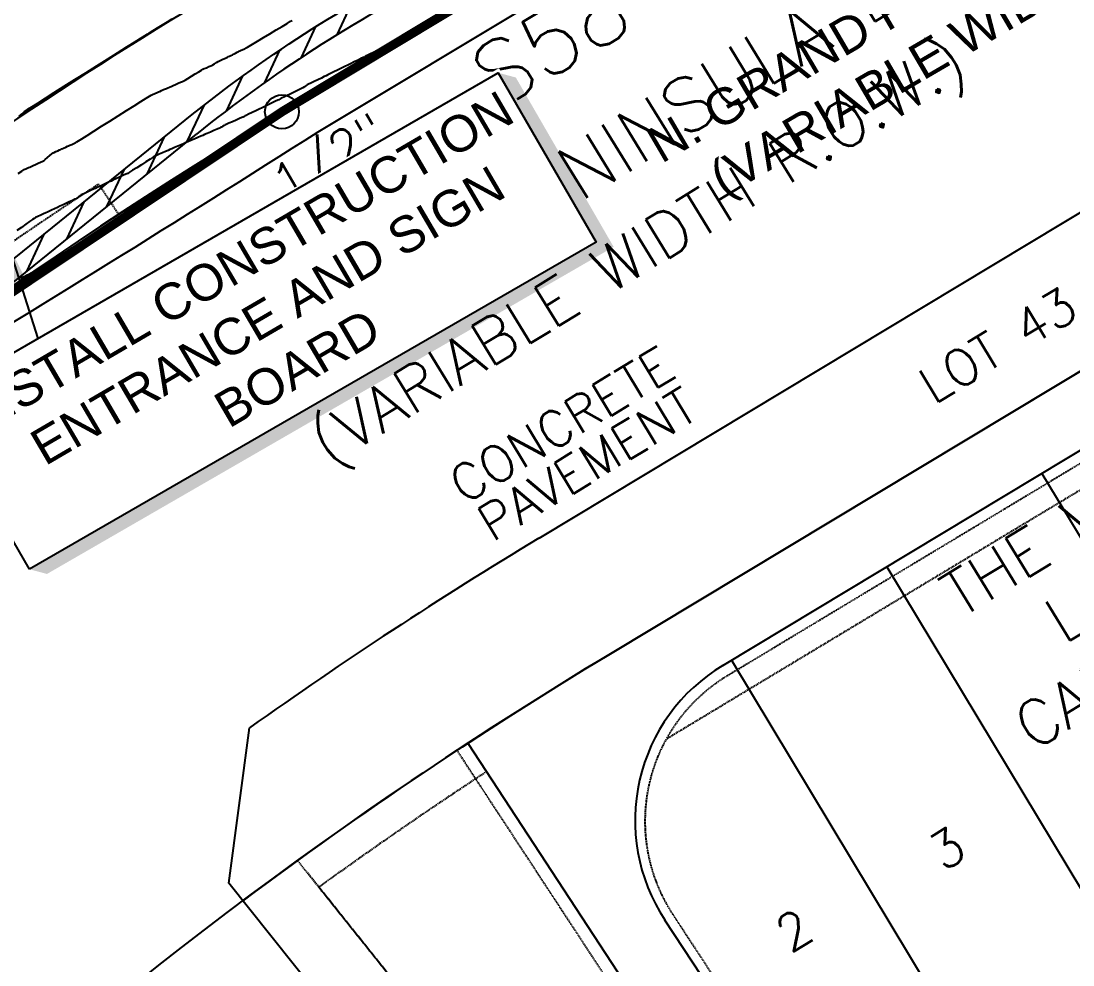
# Model space of a CAD drawing. Header units: feet. Extents: x 23 to 2149517, y -26 to 355304.
# Drawn here: x 2137728.4 to 2137960.7, y 340239.2 to 340447.8 of the extents above; entities that cross this region are included whole.
import ezdxf
from ezdxf.enums import TextEntityAlignment as Align

# ---------------------------------------------------------------- set-up
doc = ezdxf.new("R2010")
doc.units = ezdxf.units.FT
doc.header["$MEASUREMENT"] = 0
for name, pattern in [('xhpc023-pt$0$HIDDEN2', [0.1875, 0.125, -0.0625]), ('xhpc023-pt$0$xHPC007pt_PHASE1A$0$DASHED2', [0.375, 0.25, -0.125]), ('xhpc023-pt$0$xHPC007pt_PHASE1A$0$HIDDEN', [0.375, 0.25, -0.125]), ('xhpc023-pt$0$xHPC007pt_PHASE1A$0$HIDDEN4', [0.0938, 0.0625, -0.0313])]:
    doc.linetypes.add(name, pattern=pattern)
for name, color, linetype in [('A-EC-CURLEX-MATTING', 6, 'Continuous'), ('A-EC-SILT-FENCE', 4, 'SILT_FENCE'), ('A-EC-TEXT2', 4, 'Continuous'), ('A-EC-TXT', 7, 'Continuous'), ('C-TOPO-MAJR-N', 7, 'Continuous'), ('C-TOPO-MINR-N', 2, 'Continuous'), ('xhpc023-pav$0$A-SW-N', 6, 'Continuous'), ('xhpc023-pt$0$C-CURB-E', 2, 'Continuous'), ('xhpc023-pt$0$V-ESMT-VISBILITY-TXT', 2, 'Continuous'), ('xhpc023-pt$0$V-ESMT-VISIBILITY', 7, 'xhpc023-pt$0$HIDDEN2'), ('xhpc023-pt$0$V-PROP-ADJN-TEXT', 2, 'Continuous'), ('xhpc023-pt$0$V-PROP-CORN-N', 2, 'Continuous'), ('xhpc023-pt$0$V-PROP-CORN-TEXT', 2, 'Continuous'), ('xhpc023-pt$0$V-PROP-DIMS', 4, 'Continuous'), ('xhpc023-pt$0$V-PROP-N', 2, 'Continuous'), ('xhpc023-pt$0$V-PROP-SUBD-IDEN-N', 6, 'Continuous'), ('xhpc023-pt$0$V-ROAD-IDEN', 1, 'Continuous'), ('xhpc023-pt$0$V-ROAD-TEXT', 2, 'Continuous'), ('xhpc023-pt$0$xHPC007pt_PHASE1-AMENDED PLT$0$V-RWAY-N', 6, 'Continuous'), ('xhpc023-pt$0$xHPC007pt_PHASE1-AMENDED PLT$0$V-SUBD-LINE-N', 6, 'Continuous'), ('xhpc023-pt$0$xHPC007pt_PHASE1A$0$V-AREA-TEMP-N', 6, 'Continuous'), ('xhpc023-pt$0$xHPC007pt_PHASE1A$0$V-ESMT-ACSS-N', 6, 'xhpc023-pt$0$xHPC007pt_PHASE1A$0$HIDDEN4'), ('xhpc023-pt$0$xHPC007pt_PHASE1A$0$V-ESMT-UTIL-N', 6, 'xhpc023-pt$0$xHPC007pt_PHASE1A$0$DASHED2'), ('xhpc023-pt$0$xHPC007pt_PHASE1A$0$V-PROP-CORN-N', 6, 'Continuous'), ('xhpc023-pt$0$xHPC007pt_PHASE1A$0$V-PROP-N', 6, 'Continuous'), ('xhpc023-pt$0$xHPC007pt_PHASE1A$0$V-SBCK-N', 6, 'xhpc023-pt$0$xHPC007pt_PHASE1A$0$HIDDEN')]:
    doc.layers.add(name, color=color, linetype=linetype)
doc.styles.add('L100', font='simplex', dxfattribs={"height": 10})
doc.styles.get("Standard").update_dxf_attribs({"font": 'arial.ttf'})
doc.styles.add('xhpc023-pt$0$L100', font='simplex', dxfattribs={"height": 10})
doc.styles.add('xhpc023-pt$0$L120', font='simplex', dxfattribs={"height": 12})
doc.styles.add('xhpc023-pt$0$L140', font='simplex', dxfattribs={"height": 14})
doc.styles.add('xhpc023-pt$0$L70', font='simplex.shx', dxfattribs={"height": 7})
doc.styles.add('xhpc023-pt$0$L80', font='simplex', dxfattribs={"height": 8})
doc.styles.add('xhpc023-pt$0$Standard', font='txt')
doc.linetypes.add('SILT_FENCE', pattern='A,0.5,-0.1,["SF",Standard,S=0.1,R=0,X=-0.1,Y=-0.05],-0.1', length=0.7)
doc.dimstyles.new('xhpc023-pt$0$Standard', dxfattribs={"dimtxt": 0.18, "dimasz": 0.18, "dimexe": 0.18, "dimexo": 0.0625, "dimgap": 0.09, "dimtad": 0, "dimtih": 1, "dimtoh": 1, "dimdec": 4, "dimzin": 0, "dimdsep": 46, "dimtxsty": 'xhpc023-pt$0$Standard', "dimcen": 0.09, "dimadec": 0, "dimazin": 0, "dimtfac": 1, "dimtdec": 4, "dimtofl": 0, "dimtmove": 0, "dimatfit": 3, "dimfxl": 0, "dimtolj": 1, "dimtzin": 0, "dimarcsym": 0})

# ---------------------------------------------------------------- blocks, each defined once
blk = doc.blocks.new('xhpc023-pav')
at = {"layer": 'xhpc023-pav$0$A-SW-N'}
h = blk.add_hatch(dxfattribs=at)
h.set_pattern_fill('ANSI31', color=256, scale=40, angle=20)
h.paths.add_polyline_path([(2138073.73, 340606.49), (2138076.98, 340611.35), (2138072.74, 340612.19), (2138070.41, 340608.71, -0.187069), (2138040.81, 340587.96), (2138021.57, 340583.22, 0.104303), (2137982.9, 340564.57), (2137925.95, 340520.62, -0.048546), (2137876.71, 340489.73), (2137819.32, 340461.07, 0.054336), (2137764.65, 340425.88), (2137723.78, 340392.81, -0.115963), (2137690.8, 340376.9), (2137688.27, 340376.34), (2137687.74, 340372.12), (2137691.66, 340372.99, 0.115963), (2137726.29, 340389.7), (2137767.16, 340422.78, -0.054336), (2137821.11, 340457.49), (2137878.5, 340486.15, 0.048546), (2137928.39, 340517.45), (2137985.35, 340561.41, -0.104303), (2138022.52, 340579.34), (2138041.77, 340584.08, 0.187069)])
blk.add_line((2137726.29, 340389.7), (2137767.16, 340422.78), dxfattribs=at)
at = {"layer": 'xhpc023-pav$0$A-SW-N', "flags": 128}
blk.add_lwpolyline([(2137688.27, 340376.34), (2137690.8, 340376.9, 0.115963), (2137723.78, 340392.81), (2137764.65, 340425.88, -0.054336), (2137819.32, 340461.07), (2137876.71, 340489.73, 0.048546), (2137925.95, 340520.62), (2137982.9, 340564.57, -0.104303), (2138021.57, 340583.22), (2138040.81, 340587.96)], format="xyb", dxfattribs=at)
at = {"layer": 'xhpc023-pav$0$A-SW-N'}
blk.add_arc((2137953.37, 340192.68), 296, 116.5414, 128.9821, dxfattribs=at)
blk = doc.blocks.new('xhpc023-pt')
at = {"layer": 'xhpc023-pt$0$C-CURB-E'}
blk.add_line((2137794.06, 340423.32), (2138066.26, 340586.88), dxfattribs=at)
blk.add_arc((2135154.22, 344572.83), 4918.04, 301.19085, 302.46386, dxfattribs=at)
at = {"layer": 'xhpc023-pt$0$V-ESMT-VISIBILITY'}
blk.add_line((2137745.57, 340411.75), (2137749.95, 340405.06), dxfattribs=at)
blk.add_arc((2138355.84, 339480.98), 1113, 123.25144, 126.85495, dxfattribs=at)
at = {"layer": 'xhpc023-pt$0$V-PROP-CORN-N'}
blk.add_circle((2137786.06, 340427.75), 3.75, dxfattribs=at)
at = {"layer": 'xhpc023-pt$0$V-PROP-N'}
blk.add_line((2138063.17, 340594.52), (2137786.06, 340427.75), dxfattribs=at)
for radius, end in [(1135, 126.88895), (1105, 140.66549)]:
    blk.add_arc((2138355.84, 339480.98), radius, 121.03995, end, dxfattribs=at)
at = {"layer": 'xhpc023-pt$0$xHPC007pt_PHASE1-AMENDED PLT$0$V-RWAY-N'}
for p, q in [((2138118.72, 340499.56), (2137842.78, 340333.5)), ((2138118.72, 340499.56), (2137842.78, 340333.5)), ((2138155.29, 340486.56), (2137858.25, 340307.8)), ((2138155.29, 340486.56), (2137858.25, 340307.8)), ((2137883.4, 340305.43), (2138042.16, 340400.97)), ((2137883.4, 340305.43), (2138042.16, 340400.97)), ((2137774.29, 340257.33), (2137778.87, 340291.61)), ((2137774.29, 340257.33), (2137778.87, 340291.61)), ((2137827.08, 340288.22), (2137895.61, 340183.68)), ((2137827.08, 340288.22), (2137895.61, 340183.68)), ((2137855.46, 340155.67), (2137774.29, 340257.33)), ((2137855.46, 340155.67), (2137774.29, 340257.33)), ((2137870.57, 340249.22), (2137908.23, 340191.78)), ((2137870.57, 340249.22), (2137908.23, 340191.78))]:
    blk.add_line(p, q, dxfattribs=at)
for centre, radius, end in [((2138355.84, 339480.98), 995, 125.44131), ((2138355.84, 339480.98), 995, 125.44131), ((2138355.84, 339480.98), 965, 126.82721), ((2138355.84, 339480.98), 965, 126.82721), ((2137904.03, 340271.15), 40, 213.2468), ((2137904.03, 340271.15), 40, 213.2468)]:
    blk.add_arc(centre, radius, 121.04, end, dxfattribs=at)
at = {"layer": 'xhpc023-pt$0$xHPC007pt_PHASE1-AMENDED PLT$0$V-SUBD-LINE-N'}
for p, q in [((2137953.91, 340347.86), (2138015.78, 340245.04)), ((2137953.91, 340347.86), (2138015.78, 340245.04)), ((2137919.63, 340327.23), (2137981.51, 340224.41)), ((2137919.63, 340327.23), (2137981.51, 340224.41)), ((2137885.36, 340306.61), (2137947.24, 340203.79)), ((2137885.36, 340306.61), (2137947.24, 340203.79))]:
    blk.add_line(p, q, dxfattribs=at)
at = {"layer": 'xhpc023-pt$0$xHPC007pt_PHASE1A$0$V-AREA-TEMP-N'}
blk.add_lwpolyline([(2137219.31, 339537.01), (2137563.65, 340032.03, -0.10571), (2137858.25, 340307.8), (2138155.29, 340486.56), (2138253.06, 340319.44)], format="xyb", dxfattribs=at)
at = {"layer": 'xhpc023-pt$0$xHPC007pt_PHASE1A$0$V-ESMT-ACSS-N'}
for p, q in [((2138108.03, 340437.69), (2137884.39, 340303.1)), ((2137824.69, 340286.65), (2137898.7, 340173.75)), ((2137872.36, 340250.41), (2137915.5, 340184.6))]:
    blk.add_line(p, q, dxfattribs=at)
blk.add_arc((2137903.72, 340270.97), 37.5, 121.04, 213.2468, dxfattribs=at)
at = {"layer": 'xhpc023-pt$0$xHPC007pt_PHASE1A$0$V-ESMT-UTIL-N'}
for p, q in [((2138110.61, 340433.41), (2137870.94, 340289.17)), ((2137864.47, 340168.42), (2137794.05, 340256.62))]:
    blk.add_line(p, q, dxfattribs=at)
blk.add_arc((2138355.84, 339480.98), 957.5, 123.24681, 125.91497, dxfattribs=at)
at = {"layer": 'xhpc023-pt$0$xHPC007pt_PHASE1A$0$V-PROP-CORN-N'}
blk.add_circle((2137786.06, 340427.75), 3.75, dxfattribs=at)
at = {"layer": 'xhpc023-pt$0$xHPC007pt_PHASE1A$0$V-PROP-N'}
blk.add_line((2138063.17, 340594.52), (2137786.06, 340427.75), dxfattribs=at)
blk.add_arc((2138355.84, 339480.98), 1105, 121.03995, 140.66549, dxfattribs=at)
at = {"layer": 'xhpc023-pt$0$xHPC007pt_PHASE1A$0$V-SBCK-N'}
blk.add_line((2137861.35, 340172.34), (2137789.5, 340262.31), dxfattribs=at)
blk.add_arc((2138018.64, 340195.4), 70, 347.8679, 147.5536, dxfattribs=at)
at = {"layer": 'xhpc023-pt$0$V-ESMT-VISBILITY-TXT', "insert": (2137711.1, 340359.3), "char_height": 7, "width": 82.9204, "attachment_point": 2, "rotation": 30.1497, "style": 'xhpc023-pt$0$L70'}
blk.add_mtext("8'x70' VISIBILITY ESMT.", dxfattribs=at)
at = {"layer": 'xhpc023-pt$0$V-PROP-ADJN-TEXT', "insert": (2137911.35, 340312.44), "char_height": 10, "width": 201.6256, "attachment_point": 1, "rotation": 31.3702, "style": 'xhpc023-pt$0$L100'}
blk.add_mtext('\\pi22.479;THE VILLAS AT MIRA \\P\\pi39.146;LAGOS, PHASE 1\\P\\pi21.051;CAB. A, SLIDE 11994', dxfattribs=at)
at = {"layer": 'xhpc023-pt$0$V-PROP-CORN-TEXT', "insert": (2137782.78, 340414.45), "char_height": 8, "width": 26.3, "attachment_point": 1, "rotation": 30.3292, "style": 'xhpc023-pt$0$L80'}
blk.add_mtext('1/2" IRS', dxfattribs=at)
at = {"layer": 'xhpc023-pt$0$V-PROP-DIMS', "insert": (2137885.56, 340459.16), "char_height": 14, "attachment_point": 8, "rotation": 31.04, "style": 'xhpc023-pt$0$L140'}
blk.add_mtext('S58°57\'36"W ', dxfattribs=at)
at = {"layer": 'xhpc023-pt$0$V-PROP-SUBD-IDEN-N', "style": 'xhpc023-pt$0$L100'}
for s, p in [('3', (2137932.93, 340265.02)), ('2', (2137899.12, 340246.91))]:
    blk.add_text(s, height=8, rotation=31.0667, dxfattribs=at).set_placement(p, align=Align.MIDDLE)
at = {"layer": 'xhpc023-pt$0$V-PROP-SUBD-IDEN-N', "insert": (2137971.87, 340385.36), "char_height": 8, "attachment_point": 8, "rotation": 31.0667, "style": 'xhpc023-pt$0$L100'}
blk.add_mtext('LOT 43, BLOCK H', dxfattribs=at)
at = {"layer": 'xhpc023-pt$0$V-ROAD-IDEN'}
for s, height, style, p in [('N. GRAND PENINSULA DRIVE', 12, 'xhpc023-pt$0$L120', (2137760.99, 340352.03)), ('(VARIABLE WIDTH R.O.W.)', 10, 'xhpc023-pt$0$L100', (2137796.39, 340349.29))]:
    blk.add_text(s, height=height, rotation=31.511, dxfattribs=dict(at, style=style)).set_placement(p)
at = {"layer": 'xhpc023-pt$0$V-ROAD-TEXT', "style": 'xhpc023-pt$0$L80'}
for s, p in [('CONCRETE', (2137826.28, 340340.94)), ('PAVEMENT', (2137832.52, 340332.55))]:
    blk.add_text(s, height=8, rotation=31.1092, dxfattribs=at).set_placement(p)
at = {"layer": 'xhpc023-pt$0$V-ESMT-VISBILITY-TXT'}
blk.add_leader([(2137725.61, 340398.35), (2137735.29, 340367.64), (2137729.63, 340364.33)], dimstyle='xhpc023-pt$0$Standard', override={"dimscale": 100, "dimasz": 0.08, "dimgap": 0.09, "dimtad": 0, "dimpost": "'", "dimtxsty": 'xhpc023-pt$0$L100'}, dxfattribs=at)

msp = doc.modelspace()

# ---------------------------------------------------------------- block references
at = {"layer": 'A-EC-CURLEX-MATTING'}
msp.add_blockref('xhpc023-pt', (0, 0), dxfattribs=at)

# ---------------------------------------------------------------- next in the draw order: linework, layer by layer
at = {"layer": 'A-EC-SILT-FENCE', "const_width": 2, "elevation": 569}
msp.add_lwpolyline([(2137698.03, 340368.85), (2137786.06, 340427.75), (2138063.17, 340594.52), (2138071.96, 340628.98)], dxfattribs=at)
at = {"layer": 'C-TOPO-MAJR-N', "color": 7, "linetype": 'Continuous', "lineweight": -3, "elevation": 570}
msp.add_lwpolyline([(2137727.83, 340414.1), (2137728.58, 340414.63), (2137728.88, 340414.84), (2137729.16, 340414.98), (2137729.61, 340415.19), (2137730.07, 340415.4), (2137730.36, 340415.53), (2137730.65, 340415.67), (2137731.12, 340415.89), (2137731.6, 340416.11), (2137731.9, 340416.25), (2137732.21, 340416.39), (2137732.71, 340416.62), (2137733.21, 340416.85), (2137733.52, 340417.01), (2137733.78, 340417.22), (2137734.25, 340417.61), (2137734.78, 340418.06), (2137735.25, 340418.45), (2137735.52, 340418.66), (2137735.75, 340418.78), (2137736.13, 340418.96), (2137736.57, 340419.15), (2137736.95, 340419.32), (2137737.19, 340419.43), (2137737.44, 340419.54), (2137737.84, 340419.73), (2137738.29, 340419.94), (2137738.69, 340420.13), (2137738.94, 340420.24), (2137739.2, 340420.36), (2137739.62, 340420.55), (2137740.1, 340420.77), (2137740.53, 340420.97), (2137740.79, 340421.1), (2137741.1, 340421.3), (2137741.89, 340421.79), (2137743.07, 340422.53), (2137744.54, 340423.46), (2137746.23, 340424.53), (2137748.05, 340425.68), (2137749.9, 340426.85), (2137751.72, 340428), (2137753.41, 340429.06), (2137754.88, 340429.99), (2137756.05, 340430.73), (2137756.83, 340431.23), (2137757.15, 340431.42), (2137757.47, 340431.57), (2137757.98, 340431.79), (2137758.49, 340432.01), (2137758.81, 340432.15), (2137759.06, 340432.25), (2137759.46, 340432.43), (2137759.92, 340432.63), (2137760.32, 340432.8), (2137760.57, 340432.91), (2137760.83, 340433.03), (2137761.25, 340433.21), (2137761.73, 340433.42), (2137762.16, 340433.61), (2137762.43, 340433.72), (2137762.7, 340433.84), (2137763.15, 340434.03), (2137763.66, 340434.25), (2137764.11, 340434.45), (2137764.39, 340434.58), (2137764.68, 340434.75), (2137765.28, 340435.12), (2137766.06, 340435.6), (2137766.9, 340436.11), (2137767.68, 340436.59), (2137768.28, 340436.96), (2137768.58, 340437.14), (2137768.89, 340437.27), (2137769.39, 340437.49), (2137769.94, 340437.72), (2137770.38, 340437.91), (2137770.57, 340437.98), (2137770.65, 340438.02), (2137770.79, 340438.11), (2137771.15, 340438.33), (2137771.59, 340438.6), (2137772, 340438.84), (2137772.25, 340438.99), (2137772.53, 340439.13), (2137773.02, 340439.36), (2137773.57, 340439.62), (2137774.03, 340439.84), (2137774.28, 340439.96), (2137774.48, 340440.05), (2137774.79, 340440.21), (2137775.11, 340440.36), (2137775.31, 340440.46), (2137775.51, 340440.56), (2137775.83, 340440.72), (2137776.15, 340440.88), (2137776.35, 340440.98), (2137776.6, 340441.1), (2137777.08, 340441.33), (2137777.65, 340441.61), (2137778.17, 340441.87), (2137778.48, 340442.03), (2137778.82, 340442.23), (2137779.58, 340442.69), (2137780.67, 340443.35), (2137781.98, 340444.13), (2137783.39, 340444.99), (2137784.8, 340445.84), (2137786.1, 340446.62), (2137787.19, 340447.28), (2137787.96, 340447.74), (2137788.29, 340447.93)], dxfattribs=at)
at = {"layer": 'C-TOPO-MINR-N', "color": 2, "linetype": 'Continuous', "lineweight": -3}
for points, elevation in [([(2137728.01, 340426.77), (2137728.67, 340427.32), (2137729.22, 340427.78), (2137729.58, 340428.05), (2137729.94, 340428.29), (2137730.81, 340428.84), (2137732.12, 340429.67), (2137733.8, 340430.74), (2137735.77, 340431.98), (2137737.97, 340433.37), (2137740.31, 340434.84), (2137742.73, 340436.37), (2137745.16, 340437.9), (2137747.53, 340439.39), (2137749.75, 340440.79), (2137751.77, 340442.06), (2137753.51, 340443.16), (2137754.89, 340444.02), (2137755.84, 340444.62), (2137756.3, 340444.91), (2137756.8, 340445.22), (2137757.58, 340445.7), (2137758.56, 340446.3), (2137759.66, 340446.96), (2137760.77, 340447.64), (2137761.82, 340448.28)], 571), ([(2137813.59, 340444.43), (2137813.56, 340444.42), (2137813.44, 340444.36), (2137813.17, 340444.23), (2137812.66, 340443.98), (2137811.87, 340443.59), (2137811, 340443.17), (2137810.17, 340442.77), (2137809.49, 340442.43), (2137809.07, 340442.23), (2137808.65, 340442.02), (2137807.95, 340441.69), (2137807.11, 340441.27), (2137806.24, 340440.85), (2137805.47, 340440.47), (2137804.91, 340440.2), (2137804.68, 340440.09), (2137804.56, 340440.02), (2137804.44, 340439.94), (2137804.21, 340439.83), (2137803.65, 340439.56), (2137802.88, 340439.18), (2137802.01, 340438.75), (2137801.17, 340438.34), (2137800.48, 340438), (2137800.06, 340437.8), (2137799.67, 340437.61), (2137799.06, 340437.31), (2137798.32, 340436.94), (2137797.53, 340436.56), (2137796.79, 340436.19), (2137796.18, 340435.89), (2137795.8, 340435.71), (2137795.41, 340435.52), (2137794.77, 340435.2), (2137794, 340434.83), (2137793.19, 340434.43), (2137792.46, 340434.08), (2137791.92, 340433.81), (2137791.66, 340433.68), (2137791.41, 340433.53), (2137791.02, 340433.29), (2137790.63, 340433.06), (2137790.38, 340432.91), (2137790.11, 340432.77), (2137789.51, 340432.47), (2137788.72, 340432.08), (2137787.86, 340431.66), (2137787.06, 340431.26), (2137786.44, 340430.95), (2137786.13, 340430.8), (2137785.83, 340430.65), (2137785.35, 340430.41), (2137784.81, 340430.15), (2137784.33, 340429.91), (2137784.03, 340429.77), (2137783.74, 340429.63), (2137783.27, 340429.39), (2137782.74, 340429.13), (2137782.26, 340428.9), (2137781.97, 340428.76), (2137781.66, 340428.61), (2137781.05, 340428.32), (2137780.27, 340427.95), (2137779.45, 340427.55), (2137778.69, 340427.2), (2137778.14, 340426.93), (2137777.92, 340426.83), (2137777.75, 340426.72), (2137777.6, 340426.63), (2137777.52, 340426.59), (2137777.45, 340426.55), (2137777.23, 340426.46), (2137776.68, 340426.23), (2137775.92, 340425.91), (2137775.1, 340425.55), (2137774.33, 340425.22), (2137773.74, 340424.97), (2137773.48, 340424.86), (2137773.28, 340424.74), (2137772.98, 340424.55), (2137772.67, 340424.36), (2137772.48, 340424.24), (2137772.24, 340424.14), (2137771.72, 340423.91), (2137771.03, 340423.61), (2137770.26, 340423.27), (2137769.52, 340422.95), (2137768.92, 340422.69), (2137768.55, 340422.53), (2137768.14, 340422.35), (2137767.48, 340422.06), (2137766.69, 340421.72), (2137765.9, 340421.38), (2137765.25, 340421.09), (2137764.84, 340420.92), (2137764.45, 340420.74), (2137763.82, 340420.47), (2137763.08, 340420.15), (2137762.34, 340419.82), (2137761.71, 340419.55), (2137761.33, 340419.38), (2137760.96, 340419.22), (2137760.36, 340418.97), (2137759.66, 340418.67), (2137758.95, 340418.36), (2137758.36, 340418.1), (2137758, 340417.93), (2137757.64, 340417.71), (2137756.95, 340417.28), (2137756.03, 340416.7), (2137755.01, 340416.05), (2137753.99, 340415.39), (2137753.07, 340414.81), (2137752.37, 340414.37), (2137751.99, 340414.14), (2137751.59, 340413.94), (2137750.93, 340413.63), (2137750.15, 340413.27), (2137749.37, 340412.91), (2137748.71, 340412.62), (2137748.31, 340412.43), (2137747.92, 340412.25), (2137747.29, 340411.96), (2137746.55, 340411.62), (2137745.81, 340411.27), (2137745.18, 340410.99), (2137744.8, 340410.81), (2137744.41, 340410.63), (2137743.77, 340410.33), (2137743.01, 340409.99), (2137742.29, 340409.65), (2137741.72, 340409.39), (2137741.46, 340409.26), (2137741.29, 340409.13), (2137741.03, 340408.9), (2137740.76, 340408.68), (2137740.59, 340408.54), (2137740.33, 340408.41), (2137739.78, 340408.15), (2137739.08, 340407.82), (2137738.35, 340407.48), (2137737.73, 340407.2), (2137737.35, 340407.02), (2137737.01, 340406.86), (2137736.46, 340406.6), (2137735.8, 340406.29), (2137735.15, 340405.99), (2137734.6, 340405.73), (2137734.26, 340405.57), (2137733.94, 340405.42), (2137733.41, 340405.18), (2137732.78, 340404.89), (2137732.16, 340404.6), (2137731.63, 340404.35), (2137731.31, 340404.19), (2137730.98, 340403.96), (2137730.33, 340403.51), (2137729.47, 340402.89), (2137728.5, 340402.2), (2137727.53, 340401.51)], 569), ([(2137732.24, 340392.83), (2137732.21, 340392.82), (2137732.12, 340392.77), (2137731.89, 340392.66), (2137731.47, 340392.46), (2137730.83, 340392.14), (2137730.17, 340391.82), (2137729.61, 340391.55), (2137729.27, 340391.38), (2137728.93, 340391.22), (2137728.32, 340390.92)], 568)]:
    msp.add_lwpolyline(points, dxfattribs=dict(at, elevation=elevation))

# ---------------------------------------------------------------- next in the draw order: block references
msp.add_blockref('xhpc023-pav', (0, 0))

# ---------------------------------------------------------------- next in the draw order: texts
at = {"layer": 'A-EC-TEXT2', "insert": (2137840.51, 340408.29), "char_height": 8, "width": 215.5201, "attachment_point": 1, "rotation": 30.3291}
msp.add_mtext('\\pi29.307;N. GRAND PENINSULA DRIVE \\P\\pi37.517;(VARIABLE WIDTH R.O.W.)', dxfattribs=at)

# ---------------------------------------------------------------- next in the draw order: texts
at = {"layer": 'A-EC-TXT', "insert": (2137714.15, 340362.64, 568), "char_height": 8, "attachment_point": 1, "rotation": 30.3291, "style": 'L100', "bg_fill": 3, "box_fill_scale": 1.5, "bg_fill_color": 256, "bg_fill_transparency": 0}
msp.add_mtext_dynamic_manual_height_columns('\\pi0.32561;{\\fArial|b0|i0|c0|p34;INSTALL CONSTRUCTION\\P\\pi10.181;ENTRANCE AND SIGN\\P\\pi49.417;BOARD}', width=137.1642, gutter_width=20, heights=[0], dxfattribs=at)

# ---------------------------------------------------------------- next in the draw order: linework, layer by layer
at = {"layer": 'A-EC-TXT', "elevation": 568}
msp.add_lwpolyline([(2137730.29, 340326.67), (2137708.68, 340364.1), (2137833.83, 340436.36), (2137855.45, 340398.92)], close=True, dxfattribs=at)
at = {"layer": 'A-EC-TXT'}
for points in [[(2137833.83, 340436.36, 568), (2137837.7, 340435.32, 568), (2137855.45, 340398.92, 568), (2137859.31, 340397.89, 568)], [(2137855.45, 340398.92, 568), (2137859.31, 340397.89, 568), (2137730.29, 340326.67, 568), (2137734.16, 340325.63, 568)]]:
    msp.add_solid(points, dxfattribs=at)

doc.saveas('drawing.dxf')
